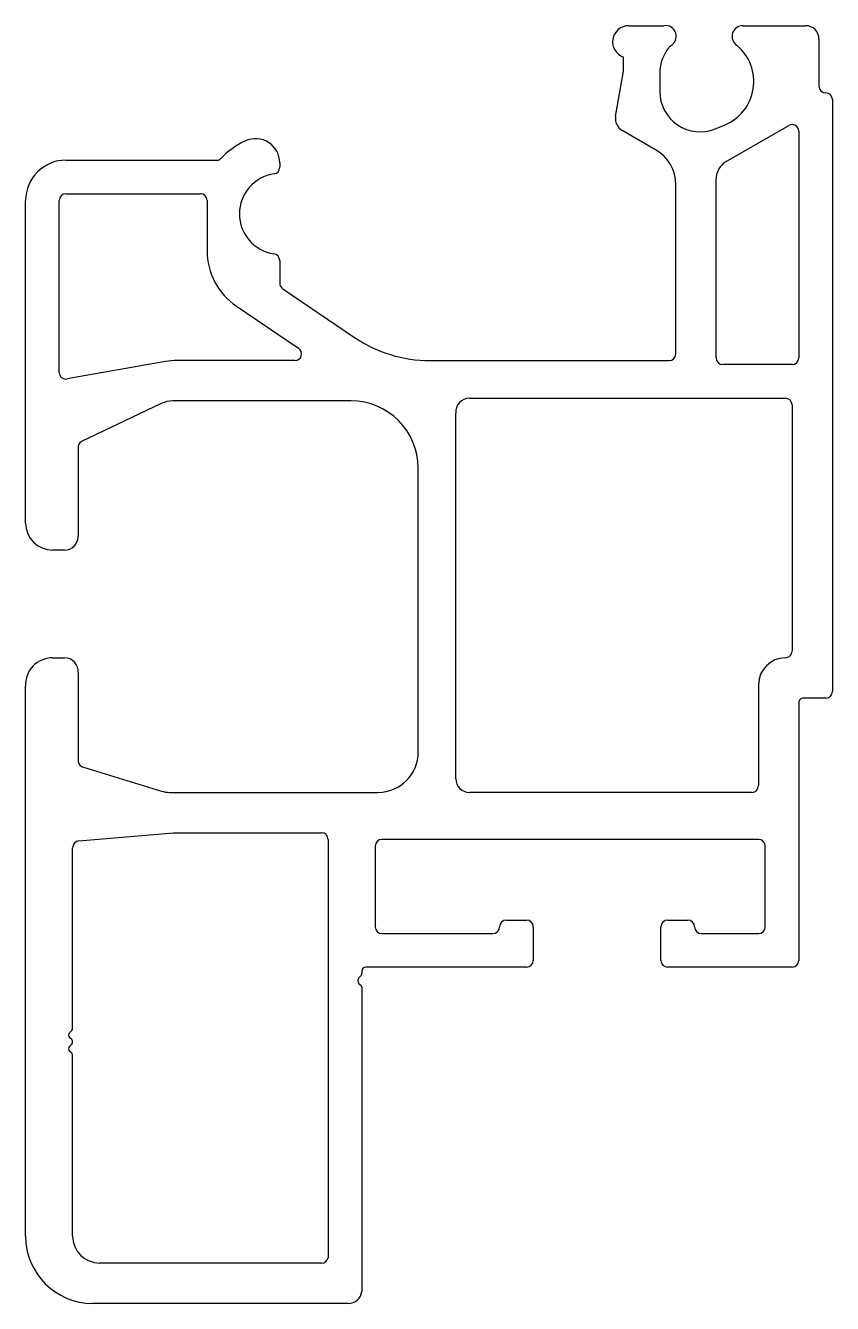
# Model space of a CAD drawing. Extents: x 1.4 to 61.4, y 1.2 to 96.2.
import ezdxf

# ---------------------------------------------------------------- set-up
doc = ezdxf.new("R2010")
doc.units = 0
doc.layers.get('0').update_dxf_attribs({"linetype": 'CONTINUOUS'})

msp = doc.modelspace()

# ---------------------------------------------------------------- linework, layer by layer
for p, q in [((46.269, 96.212), (48.882, 96.212)), ((54.771, 96.212), (59.419, 96.212)), ((60.419, 95.212), (60.419, 91.712)), ((45.89, 92.829), (45.87, 93.881)), ((45.297, 89.468), (45.89, 92.829)), ((48.577, 92.68), (48.577, 91.32)), ((61.419, 90.712), (61.419, 46.712)), ((48.269, 86.992), (45.782, 88.428)), ((52.701, 88.538), (53.383, 88.814)), ((53.519, 86.117), (58.169, 88.801)), ((58.919, 88.368), (58.919, 71.512)), ((4.419, 86.212), (15.689, 86.212)), ((20.319, 86.012), (20.319, 85.682)), ((52.769, 71.512), (52.769, 84.818)), ((4.419, 83.712), (14.419, 83.712)), ((49.769, 71.812), (49.769, 84.394)), ((1.419, 59.221), (1.419, 83.212)), ((3.919, 70.438), (3.919, 83.212)), ((14.919, 83.212), (14.919, 79.491)), ((20.32, 78.753), (20.319, 77.068)), ((20.539, 76.654), (25.878, 73.035)), ((17.113, 75.352), (21.725, 72.226)), ((21.444, 71.312), (12.691, 71.312)), ((31.489, 71.312), (49.269, 71.312)), ((11.823, 71.236), (4.506, 69.946)), ((58.419, 71.012), (53.269, 71.012)), ((34.419, 68.512), (57.919, 68.512)), ((11.509, 68.118), (5.577, 65.298)), ((25.619, 68.312), (12.368, 68.312)), ((58.419, 68.012), (58.419, 49.712)), ((33.419, 40.212), (33.419, 67.41)), ((5.319, 64.796), (5.319, 58.221)), ((30.619, 42.212), (30.619, 63.312)), ((4.319, 57.221), (3.419, 57.221)), ((3.416, 49.212), (4.324, 49.212)), ((5.319, 48.11), (5.319, 41.49)), ((1.419, 6.212), (1.419, 47.109)), ((55.919, 47.212), (55.919, 39.712)), ((58.919, 45.912), (58.919, 26.712)), ((60.919, 46.212), (59.219, 46.212)), ((5.715, 41.091), (11.533, 39.301)), ((12.121, 39.212), (27.619, 39.212)), ((55.419, 39.212), (34.419, 39.212)), ((5.375, 35.596), (12.414, 36.212)), ((12.414, 36.212), (23.419, 36.212)), ((23.919, 35.712), (23.919, 4.612)), ((27.419, 35.212), (27.419, 29.212)), ((55.919, 35.712), (27.919, 35.712)), ((56.419, 29.212), (56.419, 35.212)), ((4.919, 21.673), (4.919, 35.098)), ((37.169, 29.712), (38.669, 29.712)), ((49.169, 29.712), (50.669, 29.712)), ((27.919, 28.712), (36.169, 28.712)), ((39.169, 29.212), (39.169, 26.712)), ((48.669, 26.712), (48.669, 29.212)), ((51.669, 28.712), (55.919, 28.712)), ((26.419, 25.912), (26.419, 25.761)), ((38.669, 26.212), (26.719, 26.212)), ((58.419, 26.212), (49.169, 26.212)), ((26.331, 25.549), (26.207, 25.424)), ((26.207, 25), (26.39, 24.817)), ((26.419, 24.746), (26.419, 2.11)), ((4.69, 21.341), (4.846, 21.497)), ((4.846, 20.832), (4.69, 20.988)), ((4.69, 20.323), (4.846, 20.478)), ((4.846, 19.814), (4.69, 19.969)), ((4.919, 6.212), (4.919, 19.637)), ((23.429, 4.212), (6.919, 4.212)), ((25.424, 1.212), (6.419, 1.212))]:
    msp.add_line(p, q)
for centre, radius, start, end in [((46.269, 95.012), 1.2, 90, 250.55657), ((49, 95.421), 0.8, 297.42123, 98.45108), ((54.756, 95.412), 0.8, 88.9315, 237.14448), ((59.419, 95.212), 1, 0, 90), ((51.577, 92.68), 3, 137.40465, 180), ((52.072, 92.059), 3.5, 292, 49.99812), ((51.577, 91.32), 3, 180, 292), ((60.919, 91.712), 0.5, 180, 270), ((60.919, 90.712), 0.5, 0, 90), ((46.282, 89.294), 1, 170, 240.02516), ((58.419, 88.368), 0.5, 0, 120), ((20.282, 82.2), 6, 114.81401, 136.80514), ((18.519, 86.012), 1.8, 359.99978, 114.81401), ((46.769, 84.394), 3, 0, 59.99162), ((4.419, 83.212), 3, 90, 180), ((15.689, 86.512), 0.3, 270, 316.80514), ((19.819, 85.682), 0.5, 278.94566, 359.99978), ((54.269, 84.818), 1.5, 120, 180), ((20.319, 82.217), 3, 98.08474, 261.64644), ((4.419, 83.212), 0.5, 90, 180), ((14.419, 83.212), 0.5, 0, 90), ((19.919, 79.491), 5, 180, 235.86652), ((19.82, 78.753), 0.5, 359.98552, 82.68483), ((20.819, 77.068), 0.5, 179.98552, 235.86652), ((21.444, 71.812), 0.5, 270, 55.86652), ((31.489, 81.312), 10, 235.86652, 270), ((12.691, 66.312), 5, 90, 100), ((49.269, 71.812), 0.5, 270, 360), ((53.269, 71.512), 0.5, 180, 270), ((58.419, 71.512), 0.5, 270, 360), ((4.419, 70.438), 0.5, 180, 280), ((34.414, 67.512), 1, 89.67451, 185.88536), ((57.919, 68.012), 0.5, 0, 90), ((12.368, 66.312), 2, 90, 115.43192), ((25.619, 63.312), 5, 0, 90), ((5.815, 64.858), 0.5, 118.40956, 187.13951), ((3.419, 59.221), 2, 180, 270), ((4.319, 58.221), 1, 270, 0), ((57.919, 49.712), 0.5, 270, 360), ((3.416, 47.212), 2, 90, 182.9541), ((4.324, 48.212), 1, 354.11999, 90), ((57.919, 47.212), 2, 90, 180), ((60.919, 46.712), 0.5, 270, 360), ((59.219, 45.912), 0.3, 90, 180), ((27.619, 42.212), 3, 270, 0), ((5.811, 41.581), 0.5, 190.50919, 258.99181), ((34.419, 40.212), 1, 180, 270), ((12.121, 41.212), 2, 252.89727, 270), ((55.419, 39.712), 0.5, 270, 360), ((23.419, 35.712), 0.5, 0, 90), ((5.419, 35.098), 0.5, 95, 180), ((27.919, 35.212), 0.5, 90, 180), ((55.919, 35.212), 0.5, 0, 90), ((37.169, 29.212), 0.5, 90, 180), ((38.669, 29.212), 0.5, 0, 90), ((49.169, 29.212), 0.5, 90, 180), ((50.669, 29.212), 0.5, 0, 90), ((27.919, 29.212), 0.5, 180, 270), ((36.169, 29.212), 0.5, 270, 0), ((51.669, 29.212), 0.5, 180, 270), ((55.919, 29.212), 0.5, 270, 360), ((38.669, 26.712), 0.5, 270, 360), ((49.169, 26.712), 0.5, 180, 270), ((58.419, 26.712), 0.5, 270, 360), ((26.119, 25.761), 0.3, 315, 0), ((26.719, 25.912), 0.3, 90, 180), ((26.419, 25.212), 0.3, 135, 225), ((26.319, 24.746), 0.1, 0, 45), ((4.867, 21.164), 0.25, 135, 225), ((4.669, 21.673), 0.25, 315, 0), ((4.867, 20.146), 0.25, 135, 225), ((4.669, 20.655), 0.25, 315, 45), ((4.669, 19.637), 0.25, 0, 45), ((6.419, 6.212), 5, 180, 270), ((6.919, 6.212), 2, 180, 270), ((23.429, 4.712), 0.5, 270, 348.45759), ((25.424, 2.212), 1, 270, 354.11999)]:
    msp.add_arc(centre, radius, start, end)

doc.saveas('drawing.dxf')
